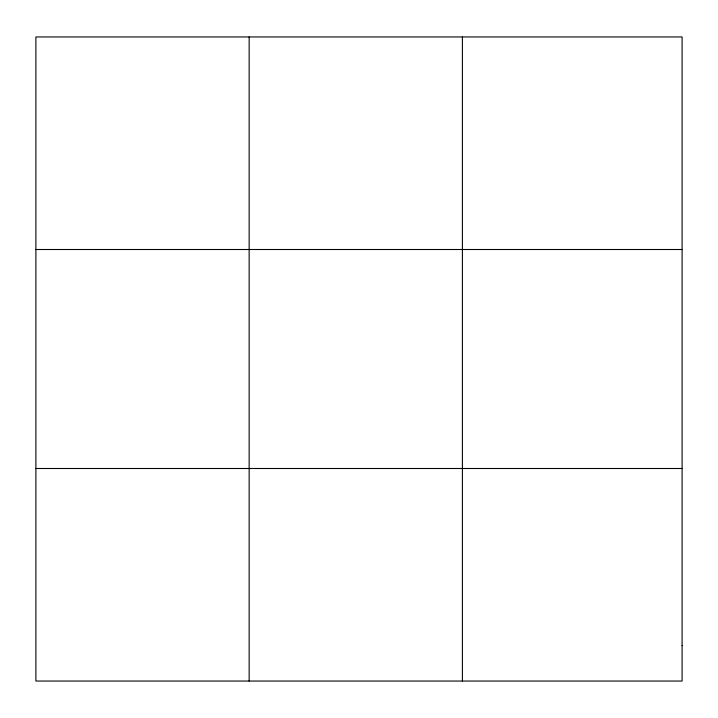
<?xml version="1.0" encoding="UTF-8"?>
<svg xmlns="http://www.w3.org/2000/svg" width="718" height="718" viewBox="0 0 718 718"><rect width="100%" height="100%" fill="white"/><g stroke="black" fill="none" stroke-linecap="round" stroke-linejoin="round"><path stroke-width="1.08" d="M249.146 36.95L249.146 681.05M462.392 36.95L462.392 681.05M35.9 249.505L682.1 249.505M35.9 468.495L682.1 468.495M682.1 645.626L682.1 681.05L35.9 681.05L35.9 36.95L682.1 36.95L682.1 645.626"/></g></svg>
